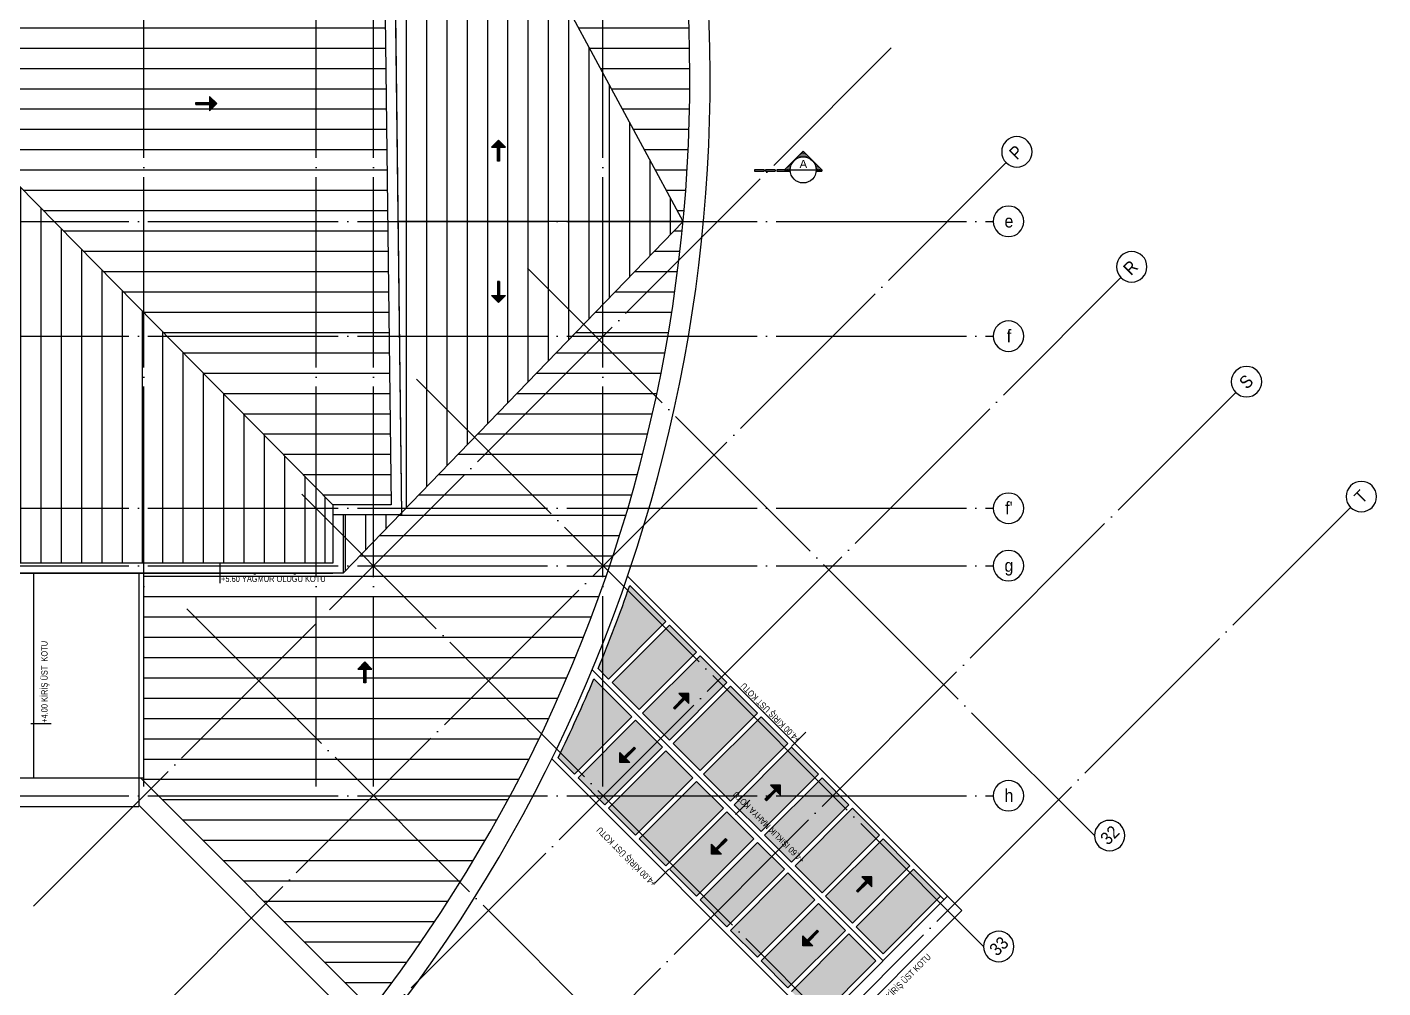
# Model space of a CAD drawing. Extents: x 460786 to 545292, y 30998 to 41694.
# Drawn here: x 502765 to 505437, y 38140 to 40032 of the extents above; entities that cross this region are included whole.
import ezdxf
from ezdxf.enums import TextEntityAlignment as Align

# ---------------------------------------------------------------- set-up
doc = ezdxf.new("R2010")
doc.units = 0
doc.header["$LTSCALE"] = 50
doc.header["$MEASUREMENT"] = 0
doc.linetypes.add('DASHDOT', pattern=[5.5, 5, -0.25, 0, -0.25])
doc.layers.get('0').update_dxf_attribs({"linetype": 'CONTINUOUS'})
for name, color, linetype in [('A-Aks Balonu', 2, 'CONTINUOUS'), ('A-Aks Dikey', 12, 'DASHDOT'), ('A-Aks Yatay', 12, 'DASHDOT'), ('A-Betonarme', 6, 'CONTINUOUS'), ('A-Gör 2', 40, 'CONTINUOUS'), ('A-Gör 4', 75, 'CONTINUOUS'), ('A-Kesit Yazi', 4, 'CONTINUOUS'), ('A-Tarama 1', 9, 'CONTINUOUS'), ('A-Yazı 2', 205, 'CONTINUOUS')]:
    doc.layers.add(name, color=color, linetype=linetype)
doc.styles.add('blkan', font='arial.ttf', dxfattribs={"width": 0.9, "height": 12.5})
doc.styles.get("Standard").update_dxf_attribs({"font": 'arial.ttf', "width": 0.9})
doc.styles.add('STANDARD1', font='arial.ttf')
pattern_1 = [(90, (-4287.384, 1950.46), (-40, 2e-15), [])]
pattern_2 = [(0, (-4287.384, 1950.46), (0, 40), [])]

# ---------------------------------------------------------------- blocks, each defined once
blk = doc.blocks.new('aks')
blk.add_circle((-0.8, 38.6), 60)
at = {"width": 0.9}
blk.add_attdef('AKSNO', text='', height=50, dxfattribs=at).set_placement((-0.8, 38.6), align=Align.MIDDLE_CENTER)
blk = doc.blocks.new('*X5')
at = {"color": 0}
for p, q in [((116.2875, 394.925), (116.2875, 394.925)), ((116.30625, 394.9375), (116.30625, 394.9375)), ((116.3125, 394.95), (116.3125, 394.95)), ((116.325, 394.95), (116.325, 394.95)), ((116.33125, 394.9625), (116.33125, 394.9625)), ((116.3375, 394.975), (116.3375, 394.975)), ((116.34375, 394.9625), (116.34375, 394.9625)), ((116.35, 394.975), (116.35, 394.975)), ((116.35625, 394.9875), (116.35625, 394.9875)), ((116.35625, 394.9625), (116.35625, 394.9625)), ((116.3625, 395), (116.3625, 395)), ((116.3625, 394.975), (116.3625, 394.975)), ((116.36875, 394.9875), (116.36875, 394.9875)), ((116.375, 395), (116.375, 395)), ((116.375, 394.975), (116.375, 394.975)), ((116.38125, 395.0125), (116.38125, 395.0125)), ((116.38125, 394.9875), (116.38125, 394.9875)), ((116.3875, 395.025), (116.3875, 395.025)), ((116.3875, 395), (116.3875, 395)), ((116.39375, 395.0125), (116.39375, 395.0125)), ((116.39375, 394.9875), (116.39375, 394.9875)), ((116.4, 395.025), (116.4, 395.025)), ((116.4, 395), (116.4, 395)), ((116.40625, 395.0375), (116.40625, 395.0375)), ((116.40625, 395.0125), (116.40625, 395.0125)), ((116.40625, 394.9875), (116.40625, 394.9875)), ((116.4125, 395.05), (116.4125, 395.05)), ((116.4125, 395.025), (116.4125, 395.025)), ((116.4125, 395), (116.4125, 395)), ((116.41875, 395.0375), (116.41875, 395.0375)), ((116.41875, 395.0125), (116.41875, 395.0125)), ((116.425, 395.05), (116.425, 395.05)), ((116.425, 395.025), (116.425, 395.025)), ((116.425, 395), (116.425, 395)), ((116.43125, 395.0625), (116.43125, 395.0625)), ((116.43125, 395.0375), (116.43125, 395.0375)), ((116.43125, 395.0125), (116.43125, 395.0125)), ((116.4375, 395.075), (116.4375, 395.075)), ((116.4375, 395.05), (116.4375, 395.05)), ((116.4375, 395.025), (116.4375, 395.025)), ((116.4375, 395), (116.4375, 395)), ((116.44375, 395.0625), (116.44375, 395.0625)), ((116.44375, 395.0375), (116.44375, 395.0375)), ((116.44375, 395.0125), (116.44375, 395.0125)), ((116.45, 395.075), (116.45, 395.075)), ((116.45, 395.05), (116.45, 395.05)), ((116.45, 395.025), (116.45, 395.025)), ((116.45, 395), (116.45, 395)), ((116.45625, 395.0875), (116.45625, 395.0875)), ((116.45625, 395.0625), (116.45625, 395.0625)), ((116.45625, 395.0375), (116.45625, 395.0375)), ((116.45625, 395.0125), (116.45625, 395.0125)), ((116.4625, 395.1), (116.4625, 395.1)), ((116.4625, 395.075), (116.4625, 395.075)), ((116.4625, 395.05), (116.4625, 395.05)), ((116.4625, 395.025), (116.4625, 395.025)), ((116.4625, 395), (116.4625, 395)), ((116.46875, 395.0875), (116.46875, 395.0875)), ((116.46875, 395.0625), (116.46875, 395.0625)), ((116.46875, 395.0375), (116.46875, 395.0375)), ((116.46875, 395.0125), (116.46875, 395.0125)), ((116.475, 395.1), (116.475, 395.1)), ((116.475, 395.075), (116.475, 395.075)), ((116.475, 395.05), (116.475, 395.05)), ((116.475, 395.025), (116.475, 395.025)), ((116.48125, 395.1125), (116.48125, 395.1125)), ((116.48125, 395.0875), (116.48125, 395.0875)), ((116.48125, 395.0625), (116.48125, 395.0625)), ((116.48125, 395.0375), (116.48125, 395.0375)), ((116.48125, 395.0125), (116.48125, 395.0125)), ((116.4875, 395.125), (116.4875, 395.125)), ((116.4875, 395.1), (116.4875, 395.1)), ((116.4875, 395.075), (116.4875, 395.075)), ((116.4875, 395.05), (116.4875, 395.05)), ((116.4875, 395.025), (116.4875, 395.025)), ((116.49375, 395.1125), (116.49375, 395.1125)), ((116.49375, 395.0875), (116.49375, 395.0875)), ((116.49375, 395.0625), (116.49375, 395.0625)), ((116.49375, 395.0375), (116.49375, 395.0375)), ((116.49375, 395.0125), (116.49375, 395.0125)), ((116.5, 395.125), (116.5, 395.125)), ((116.5, 395.1), (116.5, 395.1)), ((116.5, 395.075), (116.5, 395.075)), ((116.5, 395.05), (116.5, 395.05)), ((116.5, 395.025), (116.5, 395.025)), ((116.50625, 395.1375), (116.50625, 395.1375)), ((116.50625, 395.1125), (116.50625, 395.1125)), ((116.50625, 395.0875), (116.50625, 395.0875)), ((116.50625, 395.0625), (116.50625, 395.0625)), ((116.50625, 395.0375), (116.50625, 395.0375)), ((116.50625, 395.0125), (116.50625, 395.0125)), ((116.5125, 395.15), (116.5125, 395.15)), ((116.5125, 395.125), (116.5125, 395.125)), ((116.5125, 395.1), (116.5125, 395.1)), ((116.5125, 395.075), (116.5125, 395.075)), ((116.5125, 395.05), (116.5125, 395.05)), ((116.5125, 395.025), (116.5125, 395.025)), ((116.51875, 395.1375), (116.51875, 395.1375)), ((116.51875, 395.1125), (116.51875, 395.1125)), ((116.51875, 395.0875), (116.51875, 395.0875)), ((116.51875, 395.0625), (116.51875, 395.0625)), ((116.51875, 395.0375), (116.51875, 395.0375)), ((116.51875, 395.0125), (116.51875, 395.0125)), ((116.525, 395.15), (116.525, 395.15)), ((116.525, 395.125), (116.525, 395.125)), ((116.525, 395.1), (116.525, 395.1)), ((116.525, 395.075), (116.525, 395.075)), ((116.525, 395.05), (116.525, 395.05)), ((116.525, 395.025), (116.525, 395.025)), ((116.53125, 395.1625), (116.53125, 395.1625)), ((116.53125, 395.1375), (116.53125, 395.1375)), ((116.53125, 395.1125), (116.53125, 395.1125)), ((116.53125, 395.0875), (116.53125, 395.0875)), ((116.53125, 395.0625), (116.53125, 395.0625)), ((116.53125, 395.0375), (116.53125, 395.0375)), ((116.53125, 395.0125), (116.53125, 395.0125)), ((116.5375, 395.175), (116.5375, 395.175)), ((116.5375, 395.15), (116.5375, 395.15)), ((116.5375, 395.125), (116.5375, 395.125)), ((116.5375, 395.1), (116.5375, 395.1)), ((116.5375, 395.075), (116.5375, 395.075)), ((116.5375, 395.05), (116.5375, 395.05)), ((116.5375, 395.025), (116.5375, 395.025)), ((116.54375, 395.1625), (116.54375, 395.1625)), ((116.54375, 395.1375), (116.54375, 395.1375)), ((116.54375, 395.1125), (116.54375, 395.1125)), ((116.54375, 395.0875), (116.54375, 395.0875)), ((116.54375, 395.0625), (116.54375, 395.0625)), ((116.54375, 395.0375), (116.54375, 395.0375)), ((116.54375, 395.0125), (116.54375, 395.0125)), ((116.55, 395.15), (116.55, 395.15)), ((116.55, 395.125), (116.55, 395.125)), ((116.55, 395.1), (116.55, 395.1)), ((116.55, 395.075), (116.55, 395.075)), ((116.55, 395.05), (116.55, 395.05)), ((116.55, 395.025), (116.55, 395.025)), ((116.55625, 395.1625), (116.55625, 395.1625)), ((116.55625, 395.1375), (116.55625, 395.1375)), ((116.55625, 395.1125), (116.55625, 395.1125)), ((116.55625, 395.0875), (116.55625, 395.0875)), ((116.55625, 395.0625), (116.55625, 395.0625)), ((116.55625, 395.0375), (116.55625, 395.0375)), ((116.55625, 395.0125), (116.55625, 395.0125)), ((116.5625, 395.15), (116.5625, 395.15)), ((116.5625, 395.125), (116.5625, 395.125)), ((116.5625, 395.1), (116.5625, 395.1)), ((116.5625, 395.075), (116.5625, 395.075)), ((116.5625, 395.05), (116.5625, 395.05)), ((116.5625, 395.025), (116.5625, 395.025)), ((116.56875, 395.1375), (116.56875, 395.1375)), ((116.56875, 395.1125), (116.56875, 395.1125)), ((116.56875, 395.0875), (116.56875, 395.0875)), ((116.56875, 395.0625), (116.56875, 395.0625)), ((116.56875, 395.0375), (116.56875, 395.0375)), ((116.56875, 395.0125), (116.56875, 395.0125)), ((116.575, 395.125), (116.575, 395.125)), ((116.575, 395.1), (116.575, 395.1)), ((116.575, 395.075), (116.575, 395.075)), ((116.575, 395.05), (116.575, 395.05)), ((116.575, 395.025), (116.575, 395.025)), ((116.58125, 395.1375), (116.58125, 395.1375)), ((116.58125, 395.1125), (116.58125, 395.1125)), ((116.58125, 395.0875), (116.58125, 395.0875)), ((116.58125, 395.0625), (116.58125, 395.0625)), ((116.58125, 395.0375), (116.58125, 395.0375)), ((116.58125, 395.0125), (116.58125, 395.0125)), ((116.5875, 395.125), (116.5875, 395.125)), ((116.5875, 395.1), (116.5875, 395.1)), ((116.5875, 395.075), (116.5875, 395.075)), ((116.5875, 395.05), (116.5875, 395.05)), ((116.5875, 395.025), (116.5875, 395.025)), ((116.59375, 395.1125), (116.59375, 395.1125)), ((116.59375, 395.0875), (116.59375, 395.0875)), ((116.59375, 395.0625), (116.59375, 395.0625)), ((116.59375, 395.0375), (116.59375, 395.0375)), ((116.59375, 395.0125), (116.59375, 395.0125)), ((116.6, 395.1), (116.6, 395.1)), ((116.6, 395.075), (116.6, 395.075)), ((116.6, 395.05), (116.6, 395.05)), ((116.6, 395.025), (116.6, 395.025)), ((116.60625, 395.1125), (116.60625, 395.1125)), ((116.60625, 395.0875), (116.60625, 395.0875)), ((116.60625, 395.0625), (116.60625, 395.0625)), ((116.60625, 395.0375), (116.60625, 395.0375)), ((116.60625, 395.0125), (116.60625, 395.0125)), ((116.6125, 395.1), (116.6125, 395.1)), ((116.6125, 395.075), (116.6125, 395.075)), ((116.6125, 395.05), (116.6125, 395.05)), ((116.6125, 395.025), (116.6125, 395.025)), ((116.61875, 395.0875), (116.61875, 395.0875)), ((116.61875, 395.0625), (116.61875, 395.0625)), ((116.61875, 395.0375), (116.61875, 395.0375)), ((116.61875, 395.0125), (116.61875, 395.0125)), ((116.625, 395.075), (116.625, 395.075)), ((116.625, 395.05), (116.625, 395.05)), ((116.625, 395.025), (116.625, 395.025)), ((116.625, 395), (116.625, 395)), ((116.63125, 395.0875), (116.63125, 395.0875)), ((116.63125, 395.0625), (116.63125, 395.0625)), ((116.63125, 395.0375), (116.63125, 395.0375)), ((116.63125, 395.0125), (116.63125, 395.0125)), ((116.6375, 395.075), (116.6375, 395.075)), ((116.6375, 395.05), (116.6375, 395.05)), ((116.6375, 395.025), (116.6375, 395.025)), ((116.6375, 395), (116.6375, 395)), ((116.64375, 395.0625), (116.64375, 395.0625)), ((116.64375, 395.0375), (116.64375, 395.0375)), ((116.64375, 395.0125), (116.64375, 395.0125)), ((116.65, 395.05), (116.65, 395.05)), ((116.65, 395.025), (116.65, 395.025)), ((116.65, 395), (116.65, 395)), ((116.65625, 395.0625), (116.65625, 395.0625)), ((116.65625, 395.0375), (116.65625, 395.0375)), ((116.65625, 395.0125), (116.65625, 395.0125)), ((116.6625, 395.05), (116.6625, 395.05)), ((116.6625, 395.025), (116.6625, 395.025)), ((116.6625, 395), (116.6625, 395)), ((116.66875, 395.0375), (116.66875, 395.0375)), ((116.66875, 395.0125), (116.66875, 395.0125)), ((116.66875, 394.9875), (116.66875, 394.9875)), ((116.675, 395.025), (116.675, 395.025)), ((116.675, 395), (116.675, 395)), ((116.68125, 395.0375), (116.68125, 395.0375)), ((116.68125, 395.0125), (116.68125, 395.0125)), ((116.68125, 394.9875), (116.68125, 394.9875)), ((116.6875, 395.025), (116.6875, 395.025)), ((116.6875, 395), (116.6875, 395)), ((116.69375, 395.0125), (116.69375, 395.0125)), ((116.69375, 394.9875), (116.69375, 394.9875)), ((116.7, 395), (116.7, 395)), ((116.70625, 395.0125), (116.70625, 395.0125)), ((116.70625, 394.9875), (116.70625, 394.9875)), ((116.7125, 395), (116.7125, 395)), ((116.7125, 394.975), (116.7125, 394.975)), ((116.71875, 394.9875), (116.71875, 394.9875)), ((116.725, 394.975), (116.725, 394.975)), ((116.73125, 394.9875), (116.73125, 394.9875)), ((116.73125, 394.9625), (116.73125, 394.9625)), ((116.7375, 394.975), (116.7375, 394.975)), ((116.74375, 394.9625), (116.74375, 394.9625)), ((116.75, 394.95), (116.75, 394.95)), ((116.75625, 394.9625), (116.75625, 394.9625)), ((116.7625, 394.95), (116.7625, 394.95)), ((116.76875, 394.9375), (116.76875, 394.9375)), ((116.78125, 394.9375), (116.78125, 394.9375)), ((116.7875, 394.925), (116.7875, 394.925)), ((115.98125, 394.6125), (115.98125, 394.6125)), ((115.9875, 394.625), (115.9875, 394.625)), ((115.99375, 394.6125), (115.99375, 394.6125)), ((116, 394.625), (116, 394.625)), ((116.00625, 394.6375), (116.00625, 394.6375)), ((116.00625, 394.6125), (116.00625, 394.6125)), ((116.0125, 394.65), (116.0125, 394.65)), ((116.0125, 394.625), (116.0125, 394.625)), ((116.01875, 394.6375), (116.01875, 394.6375)), ((116.01875, 394.6125), (116.01875, 394.6125)), ((116.025, 394.65), (116.025, 394.65)), ((116.025, 394.625), (116.025, 394.625)), ((116.03125, 394.6625), (116.03125, 394.6625)), ((116.03125, 394.6375), (116.03125, 394.6375)), ((116.03125, 394.6125), (116.03125, 394.6125)), ((116.0375, 394.675), (116.0375, 394.675)), ((116.0375, 394.65), (116.0375, 394.65)), ((116.0375, 394.625), (116.0375, 394.625)), ((116.04375, 394.6625), (116.04375, 394.6625)), ((116.04375, 394.6375), (116.04375, 394.6375)), ((116.04375, 394.6125), (116.04375, 394.6125)), ((116.05, 394.675), (116.05, 394.675)), ((116.05, 394.65), (116.05, 394.65)), ((116.05, 394.625), (116.05, 394.625)), ((116.05625, 394.6875), (116.05625, 394.6875)), ((116.05625, 394.6625), (116.05625, 394.6625)), ((116.05625, 394.6375), (116.05625, 394.6375)), ((116.05625, 394.6125), (116.05625, 394.6125)), ((116.0625, 394.7), (116.0625, 394.7)), ((116.0625, 394.675), (116.0625, 394.675)), ((116.0625, 394.65), (116.0625, 394.65)), ((116.0625, 394.625), (116.0625, 394.625)), ((116.06875, 394.6875), (116.06875, 394.6875)), ((116.06875, 394.6625), (116.06875, 394.6625)), ((116.06875, 394.6375), (116.06875, 394.6375)), ((116.06875, 394.6125), (116.06875, 394.6125)), ((116.075, 394.7), (116.075, 394.7)), ((116.075, 394.675), (116.075, 394.675)), ((116.075, 394.65), (116.075, 394.65)), ((116.075, 394.625), (116.075, 394.625)), ((116.08125, 394.7125), (116.08125, 394.7125)), ((116.08125, 394.6875), (116.08125, 394.6875)), ((116.08125, 394.6625), (116.08125, 394.6625)), ((116.08125, 394.6375), (116.08125, 394.6375)), ((116.08125, 394.6125), (116.08125, 394.6125)), ((116.0875, 394.725), (116.0875, 394.725)), ((116.0875, 394.7), (116.0875, 394.7)), ((116.0875, 394.675), (116.0875, 394.675)), ((116.0875, 394.65), (116.0875, 394.65)), ((116.0875, 394.625), (116.0875, 394.625)), ((116.09375, 394.7125), (116.09375, 394.7125)), ((116.09375, 394.6875), (116.09375, 394.6875)), ((116.09375, 394.6625), (116.09375, 394.6625)), ((116.09375, 394.6375), (116.09375, 394.6375)), ((116.09375, 394.6125), (116.09375, 394.6125)), ((116.1, 394.725), (116.1, 394.725)), ((116.1, 394.7), (116.1, 394.7)), ((116.1, 394.675), (116.1, 394.675)), ((116.1, 394.65), (116.1, 394.65)), ((116.1, 394.625), (116.1, 394.625)), ((116.10625, 394.7375), (116.10625, 394.7375)), ((116.10625, 394.7125), (116.10625, 394.7125)), ((116.10625, 394.6875), (116.10625, 394.6875)), ((116.10625, 394.6625), (116.10625, 394.6625)), ((116.10625, 394.6375), (116.10625, 394.6375)), ((116.10625, 394.6125), (116.10625, 394.6125)), ((116.1125, 394.75), (116.1125, 394.75)), ((116.1125, 394.725), (116.1125, 394.725)), ((116.1125, 394.7), (116.1125, 394.7)), ((116.1125, 394.675), (116.1125, 394.675)), ((116.1125, 394.65), (116.1125, 394.65)), ((116.1125, 394.625), (116.1125, 394.625)), ((116.11875, 394.7375), (116.11875, 394.7375)), ((116.11875, 394.7125), (116.11875, 394.7125)), ((116.11875, 394.6875), (116.11875, 394.6875)), ((116.11875, 394.6625), (116.11875, 394.6625)), ((116.11875, 394.6375), (116.11875, 394.6375)), ((116.11875, 394.6125), (116.11875, 394.6125)), ((116.125, 394.75), (116.125, 394.75)), ((116.125, 394.725), (116.125, 394.725)), ((116.125, 394.7), (116.125, 394.7)), ((116.125, 394.675), (116.125, 394.675)), ((116.125, 394.65), (116.125, 394.65)), ((116.125, 394.625), (116.125, 394.625)), ((116.13125, 394.7625), (116.13125, 394.7625)), ((116.13125, 394.7375), (116.13125, 394.7375)), ((116.13125, 394.7125), (116.13125, 394.7125)), ((116.13125, 394.6875), (116.13125, 394.6875)), ((116.13125, 394.6625), (116.13125, 394.6625)), ((116.13125, 394.6375), (116.13125, 394.6375)), ((116.13125, 394.6125), (116.13125, 394.6125)), ((116.1375, 394.775), (116.1375, 394.775)), ((116.1375, 394.75), (116.1375, 394.75)), ((116.1375, 394.725), (116.1375, 394.725)), ((116.1375, 394.7), (116.1375, 394.7)), ((116.1375, 394.675), (116.1375, 394.675)), ((116.1375, 394.65), (116.1375, 394.65)), ((116.1375, 394.625), (116.1375, 394.625)), ((116.14375, 394.7625), (116.14375, 394.7625)), ((116.14375, 394.7375), (116.14375, 394.7375)), ((116.14375, 394.7125), (116.14375, 394.7125)), ((116.14375, 394.6875), (116.14375, 394.6875)), ((116.14375, 394.6625), (116.14375, 394.6625)), ((116.15, 394.775), (116.15, 394.775)), ((116.15, 394.75), (116.15, 394.75)), ((116.15, 394.725), (116.15, 394.725)), ((116.15, 394.7), (116.15, 394.7)), ((116.15625, 394.7875), (116.15625, 394.7875)), ((116.15625, 394.7625), (116.15625, 394.7625)), ((116.15625, 394.7375), (116.15625, 394.7375)), ((116.1625, 394.8), (116.1625, 394.8)), ((116.1625, 394.775), (116.1625, 394.775)), ((116.1625, 394.75), (116.1625, 394.75)), ((116.16875, 394.7875), (116.16875, 394.7875)), ((116.16875, 394.7625), (116.16875, 394.7625)), ((116.175, 394.8), (116.175, 394.8)), ((116.175, 394.775), (116.175, 394.775)), ((116.18125, 394.8125), (116.18125, 394.8125)), ((116.18125, 394.7875), (116.18125, 394.7875)), ((116.1875, 394.825), (116.1875, 394.825)), ((116.1875, 394.8), (116.1875, 394.8)), ((116.19375, 394.8125), (116.19375, 394.8125)), ((116.2, 394.825), (116.2, 394.825)), ((116.20625, 394.8375), (116.20625, 394.8375)), ((116.2125, 394.85), (116.2125, 394.85)), ((116.23125, 394.8625), (116.23125, 394.8625)), ((116.2375, 394.875), (116.2375, 394.875)), ((116.25625, 394.8875), (116.25625, 394.8875)), ((116.2625, 394.9), (116.2625, 394.9)), ((116.28125, 394.9125), (116.28125, 394.9125)), ((116.80625, 394.9125), (116.80625, 394.9125)), ((116.83125, 394.8875), (116.83125, 394.8875)), ((116.85625, 394.8625), (116.85625, 394.8625)), ((116.8625, 394.85), (116.8625, 394.85)), ((116.88125, 394.8375), (116.88125, 394.8375)), ((116.8875, 394.825), (116.8875, 394.825)), ((116.89375, 394.8125), (116.89375, 394.8125)), ((116.9, 394.8), (116.9, 394.8)), ((116.90625, 394.8125), (116.90625, 394.8125)), ((116.90625, 394.7875), (116.90625, 394.7875)), ((116.9125, 394.8), (116.9125, 394.8)), ((116.9125, 394.775), (116.9125, 394.775)), ((116.91875, 394.7875), (116.91875, 394.7875)), ((116.91875, 394.7625), (116.91875, 394.7625)), ((116.925, 394.775), (116.925, 394.775)), ((116.925, 394.75), (116.925, 394.75)), ((116.925, 394.725), (116.925, 394.725)), ((116.93125, 394.7875), (116.93125, 394.7875)), ((116.93125, 394.7625), (116.93125, 394.7625)), ((116.93125, 394.7375), (116.93125, 394.7375)), ((116.93125, 394.7125), (116.93125, 394.7125)), ((116.9375, 394.775), (116.9375, 394.775)), ((116.9375, 394.75), (116.9375, 394.75)), ((116.9375, 394.725), (116.9375, 394.725)), ((116.9375, 394.7), (116.9375, 394.7)), ((116.9375, 394.675), (116.9375, 394.675)), ((116.94375, 394.7625), (116.94375, 394.7625)), ((116.94375, 394.7375), (116.94375, 394.7375)), ((116.94375, 394.7125), (116.94375, 394.7125)), ((116.94375, 394.6875), (116.94375, 394.6875)), ((116.94375, 394.6625), (116.94375, 394.6625)), ((116.94375, 394.6375), (116.94375, 394.6375)), ((116.94375, 394.6125), (116.94375, 394.6125)), ((116.95, 394.75), (116.95, 394.75)), ((116.95, 394.725), (116.95, 394.725)), ((116.95, 394.7), (116.95, 394.7)), ((116.95, 394.675), (116.95, 394.675)), ((116.95, 394.65), (116.95, 394.65)), ((116.95, 394.625), (116.95, 394.625)), ((116.95625, 394.7625), (116.95625, 394.7625)), ((116.95625, 394.7375), (116.95625, 394.7375)), ((116.95625, 394.7125), (116.95625, 394.7125)), ((116.95625, 394.6875), (116.95625, 394.6875)), ((116.95625, 394.6625), (116.95625, 394.6625)), ((116.95625, 394.6375), (116.95625, 394.6375)), ((116.95625, 394.6125), (116.95625, 394.6125)), ((116.9625, 394.75), (116.9625, 394.75)), ((116.9625, 394.725), (116.9625, 394.725)), ((116.9625, 394.7), (116.9625, 394.7)), ((116.9625, 394.675), (116.9625, 394.675)), ((116.9625, 394.65), (116.9625, 394.65)), ((116.9625, 394.625), (116.9625, 394.625)), ((116.96875, 394.7375), (116.96875, 394.7375)), ((116.96875, 394.7125), (116.96875, 394.7125)), ((116.96875, 394.6875), (116.96875, 394.6875)), ((116.96875, 394.6625), (116.96875, 394.6625)), ((116.96875, 394.6375), (116.96875, 394.6375)), ((116.96875, 394.6125), (116.96875, 394.6125)), ((116.975, 394.725), (116.975, 394.725)), ((116.975, 394.7), (116.975, 394.7)), ((116.975, 394.675), (116.975, 394.675)), ((116.975, 394.65), (116.975, 394.65)), ((116.975, 394.625), (116.975, 394.625)), ((116.98125, 394.7375), (116.98125, 394.7375)), ((116.98125, 394.7125), (116.98125, 394.7125)), ((116.98125, 394.6875), (116.98125, 394.6875)), ((116.98125, 394.6625), (116.98125, 394.6625)), ((116.98125, 394.6375), (116.98125, 394.6375)), ((116.98125, 394.6125), (116.98125, 394.6125)), ((116.9875, 394.725), (116.9875, 394.725)), ((116.9875, 394.7), (116.9875, 394.7)), ((116.9875, 394.675), (116.9875, 394.675)), ((116.9875, 394.65), (116.9875, 394.65)), ((116.9875, 394.625), (116.9875, 394.625)), ((116.99375, 394.7125), (116.99375, 394.7125)), ((116.99375, 394.6875), (116.99375, 394.6875)), ((116.99375, 394.6625), (116.99375, 394.6625)), ((116.99375, 394.6375), (116.99375, 394.6375)), ((116.99375, 394.6125), (116.99375, 394.6125)), ((117, 394.7), (117, 394.7)), ((117, 394.675), (117, 394.675)), ((117, 394.65), (117, 394.65)), ((117, 394.625), (117, 394.625)), ((117.00625, 394.7125), (117.00625, 394.7125)), ((117.00625, 394.6875), (117.00625, 394.6875)), ((117.00625, 394.6625), (117.00625, 394.6625)), ((117.00625, 394.6375), (117.00625, 394.6375)), ((117.00625, 394.6125), (117.00625, 394.6125)), ((117.0125, 394.7), (117.0125, 394.7)), ((117.0125, 394.675), (117.0125, 394.675)), ((117.0125, 394.65), (117.0125, 394.65)), ((117.0125, 394.625), (117.0125, 394.625)), ((117.01875, 394.6875), (117.01875, 394.6875)), ((117.01875, 394.6625), (117.01875, 394.6625)), ((117.01875, 394.6375), (117.01875, 394.6375)), ((117.01875, 394.6125), (117.01875, 394.6125)), ((117.025, 394.675), (117.025, 394.675)), ((117.025, 394.65), (117.025, 394.65)), ((117.025, 394.625), (117.025, 394.625)), ((117.03125, 394.6875), (117.03125, 394.6875)), ((117.03125, 394.6625), (117.03125, 394.6625)), ((117.03125, 394.6375), (117.03125, 394.6375)), ((117.03125, 394.6125), (117.03125, 394.6125)), ((117.0375, 394.675), (117.0375, 394.675)), ((117.0375, 394.65), (117.0375, 394.65)), ((117.0375, 394.625), (117.0375, 394.625)), ((117.04375, 394.6625), (117.04375, 394.6625)), ((117.04375, 394.6375), (117.04375, 394.6375)), ((117.04375, 394.6125), (117.04375, 394.6125)), ((117.05, 394.65), (117.05, 394.65)), ((117.05, 394.625), (117.05, 394.625)), ((117.05625, 394.6625), (117.05625, 394.6625)), ((117.05625, 394.6375), (117.05625, 394.6375)), ((117.05625, 394.6125), (117.05625, 394.6125)), ((117.0625, 394.65), (117.0625, 394.65)), ((117.0625, 394.625), (117.0625, 394.625)), ((117.06875, 394.6375), (117.06875, 394.6375)), ((117.06875, 394.6125), (117.06875, 394.6125)), ((117.075, 394.625), (117.075, 394.625)), ((117.08125, 394.6375), (117.08125, 394.6375)), ((117.08125, 394.6125), (117.08125, 394.6125)), ((117.0875, 394.625), (117.0875, 394.625)), ((117.09375, 394.6125), (117.09375, 394.6125)), ((117.10625, 394.6125), (117.10625, 394.6125))]:
    blk.add_line(p, q, dxfattribs=at)
blk = doc.blocks.new('kesit-p2')
h = blk.add_hatch()
h.set_pattern_fill('DOTS', scale=0.2, angle=90)
h.set_pattern_definition([(90, (294857.23727, 191937.31927), (-0.3175, 0.15875), [0, -0.3175])])
h.paths.add_polyline_path([(107.5, 62.4), (107.5, 51.2, -0.023249), (109.9, 51.1), (109.9, 62.4)])
h.paths.add_polyline_path([(107.5, 0), (107.5, -11.2), (107.5, -26.5), (109.9, -26.5), (109.9, 0.1, -0.023249)])
h.paths.add_polyline_path([(107.5, -29.5), (107.5, -48.6), (109.9, -48.6), (109.9, -29.5)])
h.paths.add_polyline_path([(107.5, -51.5), (107.5, -70.6), (109.9, -70.6), (109.9, -51.5)])
at = {"color": 0}
for p, q in [((107.5, 62.4), (70.7, 25.6)), ((107.5, -11.2), (107.5, 62.4)), ((109.9, 51.1), (109.9, 62.4)), ((107.5, -11.2), (70.7, 25.6)), ((109.9, -26.5), (109.9, 0.1)), ((109.9, -48.6), (109.9, -29.5)), ((109.9, -70.6), (109.9, -51.5))]:
    blk.add_line(p, q, dxfattribs=at)
for p, q in [((107.5, 62.4), (109.9, 62.4)), ((107.5, -11.2), (107.5, -26.5)), ((107.5, -26.5), (109.9, -26.5)), ((107.5, -29.5), (107.5, -48.6)), ((107.5, -29.5), (109.9, -29.5)), ((107.5, -48.6), (109.9, -48.6)), ((107.5, -51.5), (107.5, -70.6)), ((107.5, -51.5), (109.9, -51.5)), ((107.5, -70.6), (109.9, -70.6))]:
    blk.add_line(p, q)
blk.add_circle((107.5, 25.6), 25.6, dxfattribs=at)
at = {"color": 7, "xscale": 64, "yscale": 64, "zscale": 64, "rotation": 90}
blk.add_blockref('*X5', (25362.4, -7433.1), dxfattribs=at)
at = {"style": 'STANDARD1'}
blk.add_attdef('TEXT', text='', height=16, dxfattribs=at).set_placement((95.7, 25.8), align=Align.MIDDLE_CENTER)
at = {"style": 'STANDARD1', "width": 0.6}
blk.add_attdef('TEXT', text='', height=12, dxfattribs=at).set_placement((119.9, 26.6), align=Align.MIDDLE_CENTER)

msp = doc.modelspace()

# ---------------------------------------------------------------- hatches: boundary and pattern name
at = {"layer": 'A-Betonarme'}
h = msp.add_hatch(color=256, dxfattribs=at)
h.dxf.hatch_style = 1
h.paths.add_polyline_path([(503138.55, 39881), (503124.59, 39881), (503124.59, 39867.04)])
h.paths.add_polyline_path([(503124.59, 39881), (503138.55, 39881), (503124.59, 39894.96)])
h = msp.add_hatch(color=256, dxfattribs=at)
h.dxf.hatch_style = 1
h.paths.add_polyline_path([(503097.15, 39883), (503124.59, 39883), (503124.59, 39879), (503097.15, 39879)])
h = msp.add_hatch(color=256, dxfattribs=at)
h.dxf.hatch_style = 1
h.paths.add_polyline_path([(503693.93, 39809.08), (503693.93, 39795.12), (503707.89, 39795.12)])
h.paths.add_polyline_path([(503693.93, 39795.12), (503693.93, 39809.08), (503679.96, 39795.12)])
h = msp.add_hatch(color=256, dxfattribs=at)
h.dxf.hatch_style = 1
h.paths.add_polyline_path([(503691.93, 39767.68), (503691.93, 39795.12), (503695.93, 39795.12), (503695.93, 39767.68)])
h = msp.add_hatch(color=256, dxfattribs=at)
h.dxf.hatch_style = 1
h.paths.add_polyline_path([(503691.93, 39530.73), (503691.93, 39503.29), (503695.93, 39503.29), (503695.93, 39530.73)])
h = msp.add_hatch(color=256, dxfattribs=at)
h.dxf.hatch_style = 1
h.paths.add_polyline_path([(503707.89, 39503.29), (503693.93, 39503.29), (503693.93, 39489.32)])
h.paths.add_polyline_path([(503679.96, 39503.29), (503693.93, 39489.32), (503693.93, 39503.29)])
h = msp.add_hatch(color=256, dxfattribs=at)
h.dxf.hatch_style = 1
h.paths.add_polyline_path([(503430.48, 38781.58), (503430.48, 38767.62), (503444.44, 38767.62)])
h.paths.add_polyline_path([(503430.48, 38767.62), (503430.48, 38781.58), (503416.51, 38767.62)])
h = msp.add_hatch(color=256, dxfattribs=at)
h.dxf.hatch_style = 1
h.paths.add_polyline_path([(503428.48, 38740.18), (503428.48, 38767.62), (503432.48, 38767.62), (503432.48, 38740.18)])
h = msp.add_hatch(color=256, dxfattribs=at)
h.dxf.hatch_style = 1
h.paths.add_polyline_path([(504069.33, 38719.39), (504059.46, 38709.52), (504069.33, 38699.64)])
h.paths.add_polyline_path([(504059.46, 38709.52), (504069.33, 38719.39), (504049.59, 38719.39)])
h = msp.add_hatch(color=256, dxfattribs=at)
h.dxf.hatch_style = 1
h.paths.add_polyline_path([(504038.64, 38691.53), (504058.05, 38710.93), (504060.88, 38708.1), (504041.47, 38688.7)])
h = msp.add_hatch(color=256, dxfattribs=at)
h.dxf.hatch_style = 1
h.paths.add_polyline_path([(503961.18, 38614.06), (503941.78, 38594.66), (503944.6, 38591.83), (503964.01, 38611.23)])
h = msp.add_hatch(color=256, dxfattribs=at)
h.dxf.hatch_style = 1
h.paths.add_polyline_path([(503953.06, 38583.37), (503943.19, 38593.25), (503933.32, 38583.37)])
h.paths.add_polyline_path([(503933.32, 38603.12), (503933.32, 38583.37), (503943.19, 38593.25)])
h = msp.add_hatch(color=256, dxfattribs=at)
h.dxf.hatch_style = 1
h.paths.add_polyline_path([(504218.96, 38511.22), (504238.36, 38530.62), (504241.19, 38527.79), (504221.78, 38508.39)])
h = msp.add_hatch(color=256, dxfattribs=at)
h.dxf.hatch_style = 1
h.paths.add_polyline_path([(504249.65, 38539.08), (504239.77, 38529.21), (504249.65, 38519.33)])
h.paths.add_polyline_path([(504239.77, 38529.21), (504249.65, 38539.08), (504229.9, 38539.08)])
h = msp.add_hatch(color=256, dxfattribs=at)
h.dxf.hatch_style = 1
h.paths.add_polyline_path([(504133.37, 38403.06), (504123.5, 38412.93), (504113.63, 38403.06)])
h.paths.add_polyline_path([(504113.63, 38422.81), (504113.63, 38403.06), (504123.5, 38412.93)])
h = msp.add_hatch(color=256, dxfattribs=at)
h.dxf.hatch_style = 1
h.paths.add_polyline_path([(504141.49, 38433.75), (504122.09, 38414.35), (504124.92, 38411.52), (504144.32, 38430.92)])
h = msp.add_hatch(color=256, dxfattribs=at)
h.dxf.hatch_style = 1
h.paths.add_polyline_path([(504399.27, 38330.9), (504418.67, 38350.31), (504421.5, 38347.48), (504402.1, 38328.08)])
h = msp.add_hatch(color=256, dxfattribs=at)
h.dxf.hatch_style = 1
h.paths.add_polyline_path([(504429.96, 38358.77), (504420.09, 38348.89), (504429.96, 38339.02)])
h.paths.add_polyline_path([(504420.09, 38348.89), (504429.96, 38358.77), (504410.21, 38358.77)])
h = msp.add_hatch(color=256, dxfattribs=at)
h.dxf.hatch_style = 1
h.paths.add_polyline_path([(504313.69, 38222.75), (504303.81, 38232.62), (504293.94, 38222.75)])
h.paths.add_polyline_path([(504293.94, 38242.49), (504293.94, 38222.75), (504303.81, 38232.62)])
h = msp.add_hatch(color=256, dxfattribs=at)
h.dxf.hatch_style = 1
h.paths.add_polyline_path([(504321.8, 38253.44), (504302.4, 38234.04), (504305.23, 38231.21), (504324.63, 38250.61)])
at = {"layer": 'A-Gör 4'}
h = msp.add_hatch(dxfattribs=at)
h.set_pattern_fill('_USER', color=256, scale=40, pattern_type=0)
h.set_pattern_definition(pattern_2)
h.paths.add_polyline_path([(504057.72, 39649.2, 0.1058901), (503911.5, 40894.23), (503447.75, 40894.23), (503447.75, 40714.58), (503482.75, 40714.58)])
h.paths.add_polyline_path([(504057.72, 39649.2), (503502.7, 39075.11), (503502.75, 39071.2), (503498.93, 39071.2), (503387.75, 38956.2), (502995.11, 38956.2), (502995.11, 38546.49), (503444.08, 38097.52, 0.1422033)])
h = msp.add_hatch(dxfattribs=at)
h.set_pattern_fill('_USER', color=256, scale=40, angle=90, pattern_type=0)
h.set_pattern_definition(pattern_1)
h.paths.add_polyline_path([(501282.75, 40809.58), (501282.75, 40694.29), (502072.75, 39892.89), (502577.75, 39892.89), (503347.75, 40694.15), (503347.75, 40809.58)])
h.paths.add_polyline_path([(502577.75, 39892.89), (502072.75, 39892.89), (501282.75, 39091.49), (501282.75, 38976.2), (503367.75, 38976.2), (503367.75, 39091.2)])
h = msp.add_hatch(dxfattribs=at)
h.set_pattern_fill('_USER', color=256, scale=40, pattern_type=0)
h.set_pattern_definition(pattern_2)
h.paths.add_polyline_path([(501282.47, 40694.58), (501167.75, 40694.58), (501167.75, 39091.2), (501282.47, 39091.2), (502072.75, 39892.89)])
h.paths.add_polyline_path([(503462.99, 40694.58), (503348.16, 40694.58), (502577.75, 39892.89), (503367.75, 39091.2), (503482.51, 39091.2)])
h = msp.add_hatch(dxfattribs=at)
h.set_pattern_fill('_USER', color=256, scale=40, angle=90, pattern_type=0)
h.set_pattern_definition(pattern_1)
h.paths.add_polyline_path([(503482.75, 40714.58), (503495.72, 39649.2), (504057.72, 39649.2)])
h.paths.add_polyline_path([(503495.72, 39649.2), (503502.7, 39075.11), (504057.72, 39649.2)])
h.paths.add_polyline_path([(503387.75, 39071.2), (503387.75, 38956.2), (503498.93, 39071.2)])
at = {"layer": 'A-Tarama 1'}
h = msp.add_hatch(color=256, dxfattribs=at)
h.dxf.hatch_style = 1
h.paths.add_polyline_path([(503890.38, 38768.44), (503910.81, 38748.01), (504023.95, 38861.15), (503952.66, 38932.43, -0.0144156)])
h.paths.add_polyline_path([(504084.05, 38801.05), (504031.02, 38854.08), (503917.88, 38740.94), (503970.91, 38687.91)])
h.paths.add_polyline_path([(504144.16, 38740.94), (504091.12, 38793.97), (503977.99, 38680.84), (504031.02, 38627.8)])
h = msp.add_hatch(color=256, dxfattribs=at)
h.dxf.hatch_style = 1
h.paths.add_polyline_path([(504437.6, 38192.93), (504384.57, 38245.97), (504271.43, 38132.83), (504324.47, 38079.8)])
h.paths.add_polyline_path([(504564.88, 38320.21), (504511.85, 38373.25), (504398.71, 38260.11), (504451.75, 38207.08)])
h.paths.add_polyline_path([(504504.78, 38380.32), (504451.75, 38433.35), (504338.61, 38320.21), (504391.64, 38267.18)])
h.paths.add_polyline_path([(504377.5, 38253.04), (504324.47, 38306.07), (504211.33, 38192.93), (504264.36, 38139.9)])
h.paths.add_polyline_path([(504317.4, 38313.14), (504264.36, 38366.18), (504151.23, 38253.04), (504204.26, 38200.01)])
h.paths.add_polyline_path([(504278.51, 38380.32), (504331.54, 38327.28), (504444.68, 38440.42), (504391.64, 38493.45)])
h.paths.add_polyline_path([(504218.4, 38440.42), (504271.43, 38387.39), (504384.57, 38500.53), (504331.54, 38553.56)])
h.paths.add_polyline_path([(504091.12, 38313.14), (504144.16, 38260.11), (504257.29, 38373.25), (504204.26, 38426.28)])
h.paths.add_polyline_path([(504031.02, 38373.25), (504084.05, 38320.21), (504197.19, 38433.35), (504144.16, 38486.38)])
h.paths.add_polyline_path([(504158.3, 38500.53), (504211.33, 38447.49), (504324.47, 38560.63), (504271.43, 38613.66)])
h.paths.add_polyline_path([(504264.36, 38620.73), (504211.33, 38673.77), (504098.19, 38560.63), (504151.23, 38507.6)])
h.paths.add_polyline_path([(503970.91, 38433.35), (504023.95, 38380.32), (504137.08, 38493.45), (504084.05, 38546.49)])
h.paths.add_polyline_path([(503910.81, 38493.45), (503963.84, 38440.42), (504076.98, 38553.56), (504023.95, 38606.59)])
h.paths.add_polyline_path([(504038.09, 38620.73), (504091.12, 38567.7), (504204.26, 38680.84), (504151.23, 38733.87)])
h.paths.add_polyline_path([(504016.88, 38613.66), (503963.84, 38666.7), (503850.71, 38553.56), (503903.74, 38500.53)])
h.paths.add_polyline_path([(503956.77, 38673.77), (503882.05, 38748.49, -0.0140404), (503811.3, 38592.97), (503843.63, 38560.63)])

# ---------------------------------------------------------------- linework, layer by layer
at = {"layer": 'A-Aks Dikey', "ltscale": 1.5}
for p, q in [((502994.75, 38536.28), (502994.75, 41299.23)), ((503334.75, 38536.28), (503334.75, 41299.23)), ((503447.75, 38536.28), (503447.75, 41299.23)), ((503899.75, 38536.28), (503899.75, 41299.23)), ((503751.01, 39556.95), (504868.24, 38439.72)), ((503532.51, 39338.45), (504649.74, 38221.22)), ((503306.23, 39112.17), (504423.46, 37994.94)), ((503080.01, 38885.95), (504197.24, 37768.72))]:
    msp.add_line(p, q, dxfattribs=at)
at = {"layer": 'A-Aks Yatay', "ltscale": 1.5}
for p, q in [((502777.47, 38300.57), (504468, 39991.1)), ((503003.74, 38074.29), (504694.28, 39764.82)), ((496814.16, 39649.2), (504668.99, 39649.2)), ((503230.02, 37848.02), (504920.55, 39538.55)), ((496814.16, 39423.2), (504668.99, 39423.2)), ((503456.29, 37621.74), (505146.82, 39312.28)), ((496814.16, 39084.2), (504668.99, 39084.2)), ((503682.57, 37395.47), (505373.1, 39086)), ((496814.16, 38971.2), (504668.99, 38971.2)), ((496814.16, 38518.2), (504668.99, 38518.2))]:
    msp.add_line(p, q, dxfattribs=at)
at = {"layer": 'A-Betonarme'}
for p, q in [((504057.72, 39649.2), (503482.75, 40714.58)), ((502577.75, 39892.89), (503367.75, 39091.2)), ((503138.55, 39881), (503124.59, 39894.96)), ((503124.59, 39894.96), (503124.59, 39867.04)), ((503097.15, 39883), (503124.59, 39883)), ((503097.15, 39881), (503138.55, 39881)), ((503097.15, 39879), (503124.59, 39879)), ((503124.59, 39867.04), (503138.55, 39881)), ((503693.93, 39809.08), (503679.96, 39795.12)), ((503693.93, 39767.68), (503693.93, 39809.08)), ((503707.89, 39795.12), (503693.93, 39809.08)), ((503679.96, 39795.12), (503707.89, 39795.12)), ((503691.93, 39767.68), (503691.93, 39795.12)), ((503695.93, 39767.68), (503695.93, 39795.12)), ((504057.72, 39649.2), (503387.75, 38956.2)), ((504057.72, 39649.2), (503495.72, 39649.2)), ((503691.93, 39530.73), (503691.93, 39503.29)), ((503693.93, 39530.73), (503693.93, 39489.32)), ((503695.93, 39530.73), (503695.93, 39503.29)), ((503693.93, 39489.32), (503679.96, 39503.29)), ((503679.96, 39503.29), (503707.89, 39503.29)), ((503707.89, 39503.29), (503693.93, 39489.32)), ((503430.48, 38781.58), (503416.51, 38767.62)), ((503416.51, 38767.62), (503444.44, 38767.62)), ((503428.48, 38740.18), (503428.48, 38767.62)), ((503430.48, 38740.18), (503430.48, 38781.58)), ((503444.44, 38767.62), (503430.48, 38781.58)), ((503432.48, 38740.18), (503432.48, 38767.62)), ((504040.06, 38690.11), (504069.33, 38719.39)), ((504069.33, 38719.39), (504049.59, 38719.39)), ((504049.59, 38719.39), (504069.33, 38699.64)), ((504069.33, 38699.64), (504069.33, 38719.39)), ((504038.64, 38691.53), (504058.05, 38710.93)), ((504041.47, 38688.7), (504060.88, 38708.1)), ((503962.59, 38612.65), (503933.32, 38583.37)), ((503961.18, 38614.06), (503941.78, 38594.66)), ((503964.01, 38611.23), (503944.6, 38591.83)), ((503933.32, 38583.37), (503933.32, 38603.12)), ((503933.32, 38603.12), (503953.06, 38583.37)), ((503953.06, 38583.37), (503933.32, 38583.37)), ((504218.96, 38511.22), (504238.36, 38530.62)), ((504220.37, 38509.8), (504249.65, 38539.08)), ((504221.78, 38508.39), (504241.19, 38527.79)), ((504249.65, 38539.08), (504229.9, 38539.08)), ((504229.9, 38539.08), (504249.65, 38519.33)), ((504249.65, 38519.33), (504249.65, 38539.08)), ((504142.91, 38432.34), (504113.63, 38403.06)), ((504113.63, 38403.06), (504113.63, 38422.81)), ((504113.63, 38422.81), (504133.37, 38403.06)), ((504141.49, 38433.75), (504122.09, 38414.35)), ((504144.32, 38430.92), (504124.92, 38411.52)), ((504133.37, 38403.06), (504113.63, 38403.06)), ((504399.27, 38330.9), (504418.67, 38350.31)), ((504400.68, 38329.49), (504429.96, 38358.77)), ((504402.1, 38328.08), (504421.5, 38347.48)), ((504429.96, 38358.77), (504410.21, 38358.77)), ((504410.21, 38358.77), (504429.96, 38339.02)), ((504429.96, 38339.02), (504429.96, 38358.77)), ((504323.22, 38252.02), (504293.94, 38222.75)), ((504293.94, 38222.75), (504293.94, 38242.49)), ((504293.94, 38242.49), (504313.69, 38222.75)), ((504321.8, 38253.44), (504302.4, 38234.04)), ((504324.63, 38250.61), (504305.23, 38231.21)), ((504313.69, 38222.75), (504293.94, 38222.75))]:
    msp.add_line(p, q, dxfattribs=at)
for points in [[(503097.15, 39883), (503124.59, 39883), (503124.59, 39879), (503097.15, 39879)], [(503691.93, 39767.68), (503691.93, 39795.12), (503695.93, 39795.12), (503695.93, 39767.68)], [(503691.93, 39530.73), (503691.93, 39503.29), (503695.93, 39503.29), (503695.93, 39530.73)], [(503428.48, 38740.18), (503428.48, 38767.62), (503432.48, 38767.62), (503432.48, 38740.18)], [(504038.64, 38691.53), (504058.05, 38710.93), (504060.88, 38708.1), (504041.47, 38688.7)], [(503961.18, 38614.06), (503941.78, 38594.66), (503944.6, 38591.83), (503964.01, 38611.23)], [(504218.96, 38511.22), (504238.36, 38530.62), (504241.19, 38527.79), (504221.78, 38508.39)], [(504141.49, 38433.75), (504122.09, 38414.35), (504124.92, 38411.52), (504144.32, 38430.92)], [(504399.27, 38330.9), (504418.67, 38350.31), (504421.5, 38347.48), (504402.1, 38328.08)], [(504321.8, 38253.44), (504302.4, 38234.04), (504305.23, 38231.21), (504324.63, 38250.61)]]:
    msp.add_lwpolyline(points, close=True, dxfattribs=at)
at = {"layer": 'A-Gör 2'}
for p, q in [((503482.75, 40714.58), (503502.75, 39071.2)), ((503482.75, 39071.2), (503367.75, 39071.2)), ((501262.75, 38956.2), (503367.75, 38956.2))]:
    msp.add_line(p, q, dxfattribs=at)
msp.add_lwpolyline([(501147.75, 40714.58), (501262.75, 40714.58), (501262.75, 40829.58), (503367.75, 40829.58), (503367.75, 40714.58), (503482.75, 40714.58), (503502.75, 39071.2), (503387.75, 39071.2), (503387.75, 38956.2), (501262.75, 38956.2), (501262.75, 39071.2), (501147.75, 39071.2), (501147.75, 40714.58)], dxfattribs=at)
msp.add_lwpolyline([(501167.75, 40694.58), (501282.75, 40694.58), (501282.75, 40809.58), (503347.75, 40809.58), (503347.75, 40694.58), (503462.99, 40694.58), (503482.51, 39091.2), (503367.75, 39091.2), (503367.75, 38976.2), (501282.75, 38976.2), (501282.75, 39091.2), (501167.75, 39091.2)], close=True, dxfattribs=at)
at = {"layer": 'A-Gör 4'}
for p, q in [((502777.75, 38956.2), (502777.75, 38553.15)), ((502985.46, 38956.2), (502985.46, 38497.15)), ((502995.11, 38553.15), (502995.11, 38956.2)), ((503948.42, 38950.82), (504579.03, 38320.21)), ((503952.66, 38932.43), (504023.95, 38861.15)), ((504023.95, 38861.15), (503910.81, 38748.01)), ((504031.02, 38854.08), (503917.88, 38740.94)), ((504031.02, 38854.08), (504084.05, 38801.05)), ((504084.05, 38801.05), (503970.91, 38687.91)), ((504091.12, 38793.97), (503977.99, 38680.84)), ((504091.12, 38793.97), (504144.16, 38740.94)), ((503910.81, 38748.01), (503890.38, 38768.44)), ((504451.75, 38192.93), (503878.58, 38766.1)), ((503956.77, 38673.77), (503882.05, 38748.49)), ((503970.91, 38687.91), (503917.88, 38740.94)), ((504144.16, 38740.94), (504031.02, 38627.8)), ((504151.23, 38733.87), (504038.09, 38620.73)), ((504151.23, 38733.87), (504204.26, 38680.84)), ((503843.63, 38560.63), (503956.77, 38673.77)), ((503850.71, 38553.56), (503963.84, 38666.7)), ((504016.88, 38613.66), (503963.84, 38666.7)), ((504031.02, 38627.8), (503977.99, 38680.84)), ((504204.26, 38680.84), (504091.12, 38567.7)), ((504211.33, 38673.77), (504098.19, 38560.63)), ((504211.33, 38673.77), (504264.36, 38620.73)), ((503903.74, 38500.53), (504016.88, 38613.66)), ((504091.12, 38567.7), (504038.09, 38620.73)), ((504264.36, 38620.73), (504151.23, 38507.6)), ((504271.43, 38613.66), (504158.3, 38500.53)), ((504271.43, 38613.66), (504324.47, 38560.63)), ((503799.17, 38590.95), (504324.47, 38065.65)), ((503811.3, 38592.97), (503843.63, 38560.63)), ((503910.81, 38493.45), (504023.95, 38606.59)), ((504076.98, 38553.56), (504023.95, 38606.59)), ((503850.71, 38553.56), (503903.74, 38500.53)), ((503963.84, 38440.42), (504076.98, 38553.56)), ((504151.23, 38507.6), (504098.19, 38560.63)), ((504324.47, 38560.63), (504211.33, 38447.49)), ((504331.54, 38553.56), (504218.4, 38440.42)), ((504331.54, 38553.56), (504384.57, 38500.53)), ((499338.8, 38553.15), (502995.11, 38553.15)), ((502988.44, 38553.15), (503444.08, 38097.52)), ((503970.91, 38433.35), (504084.05, 38546.49)), ((504137.08, 38493.45), (504084.05, 38546.49)), ((504211.33, 38447.49), (504158.3, 38500.53)), ((504384.57, 38500.53), (504271.43, 38387.39)), ((499362, 38497.15), (502985.46, 38497.15)), ((502985.46, 38499.56), (503447.65, 38037.37)), ((503910.81, 38493.45), (503963.84, 38440.42)), ((504023.95, 38380.32), (504137.08, 38493.45)), ((504031.02, 38373.25), (504144.16, 38486.38)), ((504197.19, 38433.35), (504144.16, 38486.38)), ((504391.64, 38493.45), (504278.51, 38380.32)), ((504391.64, 38493.45), (504444.68, 38440.42)), ((503970.91, 38433.35), (504023.95, 38380.32)), ((504084.05, 38320.21), (504197.19, 38433.35)), ((504091.12, 38313.14), (504204.26, 38426.28)), ((504257.29, 38373.25), (504204.26, 38426.28)), ((504271.43, 38387.39), (504218.4, 38440.42)), ((504444.68, 38440.42), (504331.54, 38327.28)), ((504451.75, 38433.35), (504338.61, 38320.21)), ((504451.75, 38433.35), (504504.78, 38380.32)), ((504031.02, 38373.25), (504084.05, 38320.21)), ((504144.16, 38260.11), (504257.29, 38373.25)), ((504331.54, 38327.28), (504278.51, 38380.32)), ((504504.78, 38380.32), (504391.64, 38267.18)), ((504511.85, 38373.25), (504398.71, 38260.11)), ((504511.85, 38373.25), (504571.95, 38313.14)), ((504151.23, 38253.04), (504264.36, 38366.18)), ((504317.4, 38313.14), (504264.36, 38366.18)), ((504091.12, 38313.14), (504144.16, 38260.11)), ((504204.26, 38200.01), (504317.4, 38313.14)), ((504391.64, 38267.18), (504338.61, 38320.21)), ((504451.75, 38207.08), (504564.88, 38320.21)), ((504211.33, 38192.93), (504324.47, 38306.07)), ((504377.5, 38253.04), (504324.47, 38306.07)), ((504451.75, 38207.08), (504398.71, 38260.11)), ((504151.23, 38253.04), (504204.26, 38200.01)), ((504264.36, 38139.9), (504377.5, 38253.04)), ((504271.43, 38132.83), (504384.57, 38245.97)), ((504437.6, 38192.93), (504384.57, 38245.97)), ((504211.33, 38192.93), (504264.36, 38139.9)), ((504324.47, 38079.8), (504437.6, 38192.93))]:
    msp.add_line(p, q, dxfattribs=at)
msp.add_lwpolyline([(504324.47, 38065.65), (504352.75, 38037.37), (504607.31, 38291.93), (504579.03, 38320.21), (504324.47, 38065.65)], dxfattribs=at)
for radius, start, end in [(3032.83, 321.37909, 19.32966), (2992.83, 322.236, 18.78765), (3042.83, 337.55148, 340.85505), (3042.83, 333.92668, 337.1443)]:
    msp.add_arc((501078.12, 39930.36), radius, start, end, dxfattribs=at)
at = {"layer": 'A-Yazı 2'}
for p, q in [((503145.1, 38936.98), (503145.1, 38976.86)), ((502812.1, 38659.65), (502772.23, 38659.65)), ((504271.13, 38614.97), (504299.32, 38643.17)), ((504160.83, 38481.22), (504189.02, 38509.42)), ((504029.71, 38373.55), (504001.51, 38345.36))]:
    msp.add_line(p, q, dxfattribs=at)

# ---------------------------------------------------------------- block references
at = {"layer": 'A-Aks Balonu'}
ref = msp.add_blockref('aks', (504728.86, 39772.08), dxfattribs=dict(at, xscale=-0.4999999999999999, yscale=0.5000000000000001, zscale=0.5, rotation=45.00000000048082))
ref.add_attrib('AKSNO', 'P', dxfattribs={"layer": '0', "height": 25, "rotation": 45, "width": 0.9}).set_placement((504713.88, 39785.03), align=Align.MIDDLE_CENTER)
ref = msp.add_blockref('aks', (504698.58, 39629.88), dxfattribs=dict(at, xscale=-0.5, yscale=0.5, zscale=0.5))
ref.add_attrib('AKSNO', 'e', dxfattribs={"layer": '0', "height": 25, "width": 0.9}).set_placement((504699.8, 39649.63), align=Align.MIDDLE_CENTER)
ref = msp.add_blockref('aks', (504955.13, 39545.81), dxfattribs=dict(at, xscale=-0.4999999999999999, yscale=0.5000000000000001, zscale=0.5, rotation=45.00000000048082))
ref.add_attrib('AKSNO', 'R', dxfattribs={"layer": '0', "height": 25, "rotation": 45, "width": 0.9}).set_placement((504939.44, 39558.04), align=Align.MIDDLE_CENTER)
ref = msp.add_blockref('aks', (504698.58, 39403.88), dxfattribs=dict(at, xscale=-0.5, yscale=0.5, zscale=0.5))
ref.add_attrib('AKSNO', 'f', dxfattribs={"layer": '0', "height": 25, "width": 0.9}).set_placement((504699.8, 39423.63), align=Align.MIDDLE_CENTER)
ref = msp.add_blockref('aks', (505181.4, 39319.53), dxfattribs=dict(at, xscale=-0.4999999999999999, yscale=0.5000000000000001, zscale=0.5, rotation=45.00000000048082))
ref.add_attrib('AKSNO', 'S', dxfattribs={"layer": '0', "height": 25, "rotation": 45, "width": 0.9}).set_placement((505167.34, 39333.39), align=Align.MIDDLE_CENTER)
ref = msp.add_blockref('aks', (505407.68, 39093.26), dxfattribs=dict(at, xscale=-0.4999999999999999, yscale=0.5000000000000001, zscale=0.5, rotation=45.00000000048082))
ref.add_attrib('AKSNO', 'T', dxfattribs={"layer": '0', "height": 25, "rotation": 45, "width": 0.9}).set_placement((505393.37, 39106.88), align=Align.MIDDLE_CENTER)
ref = msp.add_blockref('aks', (504698.58, 39064.88), dxfattribs=dict(at, xscale=-0.5, yscale=0.5, zscale=0.5))
ref.add_attrib('AKSNO', "f'", dxfattribs={"layer": '0', "height": 25, "width": 0.9}).set_placement((504699.8, 39084.63), align=Align.MIDDLE_CENTER)
ref = msp.add_blockref('aks', (504698.58, 38951.88), dxfattribs=dict(at, xscale=-0.5, yscale=0.5, zscale=0.5))
ref.add_attrib('AKSNO', 'g', dxfattribs={"layer": '0', "height": 25, "width": 0.9}).set_placement((504699.8, 38971.63), align=Align.MIDDLE_CENTER)
ref = msp.add_blockref('aks', (504698.58, 38498.88), dxfattribs=dict(at, xscale=-0.5, yscale=0.5, zscale=0.5))
ref.add_attrib('AKSNO', 'h', dxfattribs={"layer": '0', "height": 25, "width": 0.9}).set_placement((504699.8, 38518.63), align=Align.MIDDLE_CENTER)
ref = msp.add_blockref('aks', (504911.6, 38425.76), dxfattribs=dict(at, xscale=-0.5, yscale=0.5, zscale=0.5, rotation=45))
ref.add_attrib('AKSNO', '32', dxfattribs={"layer": '0', "height": 25, "rotation": 45, "width": 0.9}).set_placement((504898.5, 38440.59), align=Align.MIDDLE_CENTER)
ref = msp.add_blockref('aks', (504693.1, 38207.26), dxfattribs=dict(at, xscale=-0.5, yscale=0.5, zscale=0.5, rotation=45))
ref.add_attrib('AKSNO', '33', dxfattribs={"layer": '0', "height": 25, "rotation": 45, "width": 0.9}).set_placement((504680, 38222.09), align=Align.MIDDLE_CENTER)
at = {"layer": 'A-Kesit Yazi'}
ref = msp.add_blockref('kesit-p2', (504268.88, 39857.88), dxfattribs=dict(at, rotation=270))
ref.add_attrib('TEXT', 'A', dxfattribs={"layer": '0', "height": 16, "style": 'STANDARD1'}).set_placement((504294.72, 39762.19), align=Align.MIDDLE_CENTER)

# ---------------------------------------------------------------- texts
at = {"layer": 'A-Yazı 2', "style": 'blkan', "width": 0.7}
msp.add_text('+5.60 YAĞMUR OLUĞU KOTU', height=12.5, dxfattribs=at).set_placement((503147.17, 38939.11))
for s, rotation, p in [('+4.00 KİRİŞ ÜST  KOTU', 90, (502805.26, 38661.71)), ('+4.00 KİRİŞ ÜST KOTU', 135, (504289.63, 38630.55)), ('+4.60 IŞIKLIK MAHYA KOTU', 135, (504298.59, 38392.87)), ('+4.00 KİRİŞ ÜST KOTU', 135, (504005.87, 38346.8)), ('+4.70 KİRİŞ ÜST KOTU', 45, (504436.17, 38088.16))]:
    msp.add_text(s, height=12.5, rotation=rotation, dxfattribs=at).set_placement(p)

doc.saveas('drawing.dxf')
